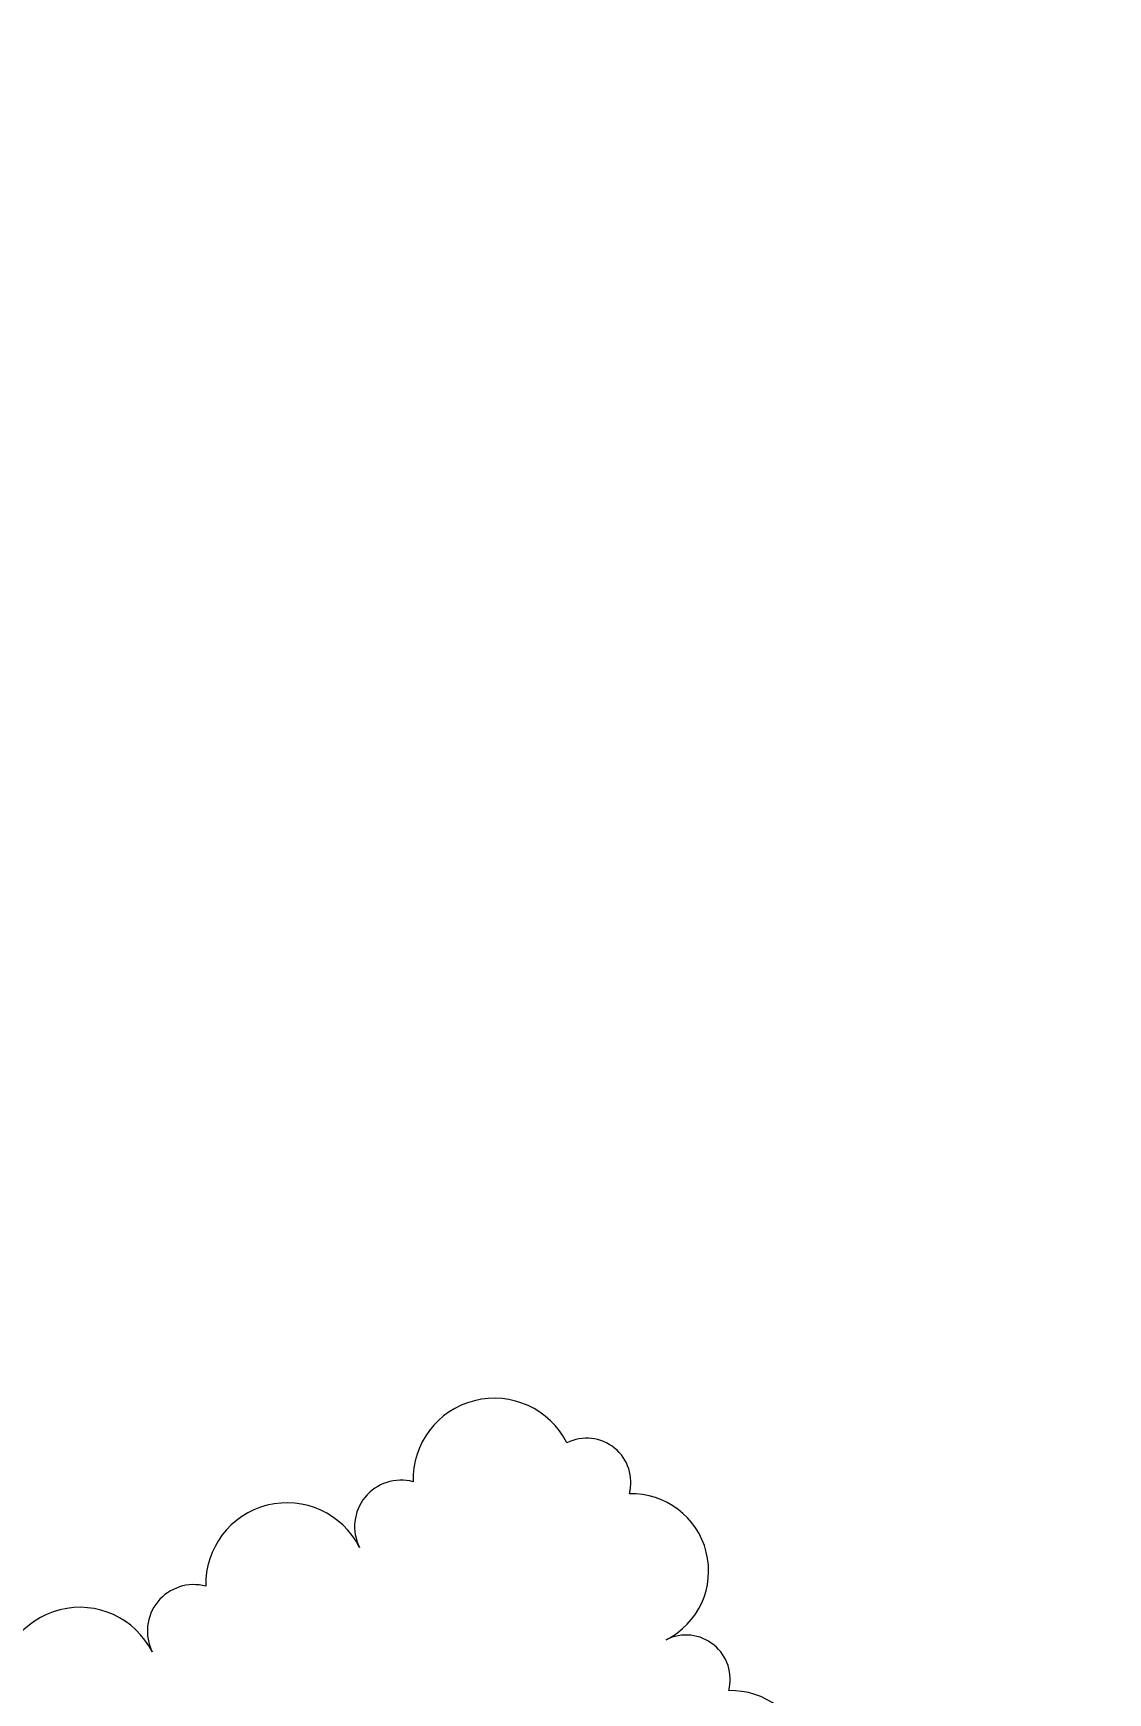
# Model space of a CAD drawing. Header units: metres. Extents: x 2682525 to 2683550, y 1250555 to 1251328.
# Drawn here: x 2683054.069 to 2683056.383, y 1250863.992 to 1250867.567 of the extents above; entities that cross this region are included whole.
import ezdxf

# ---------------------------------------------------------------- set-up
doc = ezdxf.new("R2010")
doc.units = ezdxf.units.M
doc.header["$PDMODE"] = 2
doc.header["$PDSIZE"] = -2
doc.linetypes.add('IMPORT-_22_ISO-02 Strichlinie', pattern=[38.09999999999999, 30.47999999999999, -7.619999999999998])
doc.linetypes.add('Verdeckt 0_75', pattern=[1.5, 0.75, -0.75])
for name, color, linetype, lineweight, true_color in [('2458 A U1_dwg-1', 9, 'Continuous', 18, 0x808080), ('_22_000 Linien-Oeffnungsflügel 0_10', 9, 'Continuous', 18, 0x808080), ('_22_200 Materialien-Beton', 9, 'Continuous', 18, 0x808080), ('_22_200 Materialien-Daemmung H', 9, 'Continuous', 18, 0x808080), ('_22_200 Materialien-Holzwerkstoffe', 9, 'Continuous', 18, 0x808080), ('_22_200 Materialien-Kalksandstein', 9, 'Continuous', 18, 0x808080), ('_22_300 Bauteile 3D-Treppe', 9, 'Continuous', 18, 0x808080), ('_22_300 Bauteile 3D-Tuer', 9, 'Continuous', 18, 0x808080), ('_22_300 Bauteile 3D-Wand Aussen', 9, 'Continuous', 18, 0x808080), ('_22_300 Bauteile 3D-Wand Innen', 9, 'Continuous', 18, 0x808080), ('_22_400 Ausbau 2D-Schutzraum-Tür', 9, 'IMPORT-_22_ISO-02 Strichlinie', 18, 0x808080), ('_22_800 Beschriftung-1_50-Vermassung', 9, 'Continuous', 18, 0x808080), ('_22_Keine', 9, 'Continuous', 18, 0x808080), ('A-DETL-____-MBND-1', 7, 'Continuous', 18, 0xbf6000), ('Bemassung', 9, 'Continuous', 18, 0x808080), ('G-____-REVC-OTLN-1', 1, 'Continuous', 18, 0xff0000)]:
    doc.layers.add(name, color=color, linetype=linetype, lineweight=lineweight, true_color=true_color)
for name, color, linetype, lineweight in [('A-____-____-DIMS', 7, 'Continuous', 9), ('A-DETL-____-MBND-2', 7, 'Verdeckt 0_75', 25), ('Bemassung-1', 7, 'Continuous', 18)]:
    doc.layers.add(name, color=color, linetype=linetype, lineweight=lineweight)
doc.styles.add('Arial_31', font='arial.ttf', dxfattribs={"width": 0.9, "height": 200})
doc.styles.add('ISOCP_2', font='isocp___.ttf', dxfattribs={"height": 125.8608217592593})
doc.styles.add('ISOCP_5', font='isocp___.ttf', dxfattribs={"height": 100.6886574074074})
doc.styles.add('ISOCP_7', font='isocp___.ttf', dxfattribs={"height": 151.0329861111111})
doc.dimstyles.new('2_0_mm_-_Arial', dxfattribs={"dimscale": 304.8, "dimtxt": 204.051879991394, "dimasz": 0.2460629921259842, "dimexe": 0.3280839895013123, "dimexo": 0.3280840109072179, "dimgap": 0.08202099737532807, "dimtad": 1, "dimdec": 1, "dimlfac": 0.001, "dimrnd": 0.09999999999999999, "dimzin": 0, "dimdsep": 46, "dimtxsty": 'Arial_31', "dimblk1": 'OBLIQUE', "dimblk2": 'OBLIQUE', "dimsah": 1, "dimcen": 0.09, "dimdle": 0.3280839895013123, "dimazin": 0, "dimtfac": 1, "dimtdec": 4, "dimtix": 1, "dimtmove": 0, "dimatfit": 3, "dimfxl": 1, "dimtvp": 1, "dimtfill": 1, "dimtolj": 1, "dimtzin": 0, "dimarcsym": 2})
doc.dimstyles.new('2_0_mm_-_Arial_1', dxfattribs={"dimscale": 304.8, "dimtxt": 204.051879991394, "dimasz": 0.2460629921259842, "dimexe": 0.3280839895013123, "dimexo": 0.3280840109072179, "dimgap": 0.08202099737532807, "dimtad": 1, "dimdec": 1, "dimlfac": 0.001, "dimrnd": 0.09999999999999999, "dimzin": 0, "dimdsep": 46, "dimtxsty": 'Arial_31', "dimblk1": 'OBLIQUE', "dimblk2": 'OBLIQUE', "dimsah": 1, "dimcen": 0.09, "dimdle": 0.3280839895013123, "dimazin": 0, "dimtfac": 1, "dimtdec": 4, "dimtix": 1, "dimtmove": 2, "dimatfit": 3, "dimfxl": 1, "dimtvp": 1, "dimtfill": 1, "dimtolj": 1, "dimtzin": 0, "dimarcsym": 2})
pattern_1 = [(18.233, (0, 0), (18.77292067800844, -56.98752011815572), []), (288.233, (0, 0), (63.31313485127099, 20.85671487326738), [])]
pattern_2 = [(0, (0, 0), (0, -50), [])]
pattern_3 = [(270, (0, 0), (-50, -3.061616997868383e-15), [])]
pattern_4 = [(288.233, (0, 0), (47.4896000984631, 15.64410056500704), [])]
pattern_5 = [(18.233, (0, 0), (93.86460339004219, -284.9376005907786), []), (18.233, (15.645, -47.492), (93.86460339004219, -284.9376005907786), []), (18.233, (-15.645, 47.492), (93.86460339004219, -284.9376005907786), [])]

# ---------------------------------------------------------------- blocks, each defined once
blk = doc.blocks.new('2458 A U1_dwg_VW_SLASH-9045574-U01 Bodenplatte')
at = {"layer": 'Bemassung'}
for p, q in [((-110377.3278718338, -15733.27376314986), (-110377.3278718338, -15521.03255221238)), ((-110353.1678238682, -15657.4338111156), (-110433.4544725906, -15577.14716239321))]:
    blk.add_line(p, q, dxfattribs=at)
blk = doc.blocks.new('2458 A U1_dwg_VW_SLASH-9045576-U01 Bodenplatte')
at = {"layer": 'Bemassung'}
for p, q in [((-110377.3278718338, -15723.2737631499), (-110377.3278718338, -15935.51497408738)), ((-110433.4544725906, -15767.14716239322), (-110353.1678238682, -15847.4338111156))]:
    blk.add_line(p, q, dxfattribs=at)
blk = doc.blocks.new('2458 A U1_dwg_VW_SLASH-9045577-U01 Bodenplatte')
at = {"layer": 'Bemassung'}
for p, q in [((-110377.3278718338, -15733.27376314986), (-110377.3278718338, -15521.03255221238)), ((-110353.1678238682, -15657.43381111559), (-110433.4544725906, -15577.14716239321))]:
    blk.add_line(p, q, dxfattribs=at)
blk = doc.blocks.new('2458 A U1_dwg_VW_SLASH-9045578-U01 Bodenplatte')
at = {"layer": 'Bemassung'}
for p, q in [((-110377.3278718337, -15973.06101422684), (-110377.3278718337, -16185.30222516432)), ((-110433.4544725906, -16016.93441347016), (-110353.1678238682, -16097.22106219252))]:
    blk.add_line(p, q, dxfattribs=at)
blk = doc.blocks.new('2458 A U1_dwg_VW_SLASH-9045579-U01 Bodenplatte')
at = {"layer": 'Bemassung'}
for p, q in [((-110377.3278718337, -15923.27376314986), (-110377.3278718337, -15711.03255221239)), ((-110353.1678238682, -15847.43381111558), (-110433.4544725906, -15767.14716239322))]:
    blk.add_line(p, q, dxfattribs=at)
blk = doc.blocks.new('2458 A U1_dwg_VW_SLASH-9045581-U01 Bodenplatte')
at = {"layer": 'Bemassung'}
for p, q in [((-110377.3278718337, -15973.06101422684), (-110377.3278718337, -16185.30222516432)), ((-110433.4544725906, -16016.93441347016), (-110353.1678238682, -16097.22106219252))]:
    blk.add_line(p, q, dxfattribs=at)
blk = doc.blocks.new('2458 A U1_dwg_VW_SLASH-9045674-U01 Bodenplatte')
at = {"layer": 'Bemassung'}
for p, q in [((-112368.0296645196, -16242.57786608082), (-112480.282866033, -16354.83106759418)), ((-112324.1562652764, -16298.7044668375), (-112536.3974762138, -16298.7044668375))]:
    blk.add_line(p, q, dxfattribs=at)
blk = doc.blocks.new('2458 A U1_dwg_VW_SLASH-9045676-U01 Bodenplatte')
at = {"layer": 'Bemassung'}
for p, q in [((-111348.0296645197, -16242.57786608081), (-111460.282866033, -16354.83106759417)), ((-111304.1562652764, -16298.70446683749), (-111516.3974762138, -16298.70446683749))]:
    blk.add_line(p, q, dxfattribs=at)
blk = doc.blocks.new('2458 A U1_dwg_VW_SLASH-9045677-U01 Bodenplatte')
at = {"layer": 'Bemassung'}
for p, q in [((-112480.282866033, -16354.83106759417), (-112368.0296645196, -16242.57786608081)), ((-112524.1562652763, -16298.70446683749), (-112311.9150543388, -16298.70446683749))]:
    blk.add_line(p, q, dxfattribs=at)
blk = doc.blocks.new('2458 A U1_dwg_VW_SLASH-9045678-U01 Bodenplatte')
at = {"layer": 'Bemassung'}
for p, q in [((-111300.3816675212, -16354.83106759419), (-111188.1284660078, -16242.57786608082)), ((-111344.2550667645, -16298.70446683751), (-111132.013855827, -16298.70446683751))]:
    blk.add_line(p, q, dxfattribs=at)
blk = doc.blocks.new('2458 A U1_dwg_VW_SLASH-9045679-U01 Bodenplatte')
at = {"layer": 'Bemassung'}
for p, q in [((-111348.0296645197, -16242.57786608082), (-111460.282866033, -16354.83106759419)), ((-111304.1562652764, -16298.70446683751), (-111516.3974762138, -16298.70446683751))]:
    blk.add_line(p, q, dxfattribs=at)
blk = doc.blocks.new('2458 A U1_dwg_VW_SLASH-9045680-U01 Bodenplatte')
at = {"layer": 'Bemassung'}
for p, q in [((-111110.3816675212, -16354.83106759417), (-110998.1284660078, -16242.57786608081)), ((-111154.2550667645, -16298.70446683749), (-110942.013855827, -16298.70446683749))]:
    blk.add_line(p, q, dxfattribs=at)
blk = doc.blocks.new('2458 A U1_dwg_VW_SLASH-9045681-U01 Bodenplatte')
at = {"layer": 'Bemassung'}
for p, q in [((-111188.1284660078, -16242.57786608081), (-111300.3816675212, -16354.83106759417)), ((-111144.2550667645, -16298.70446683749), (-111356.496277702, -16298.70446683749))]:
    blk.add_line(p, q, dxfattribs=at)
blk = doc.blocks.new('2458 A U1_dwg_VW_SLASH-9045682-U01 Bodenplatte')
at = {"layer": 'Bemassung'}
for p, q in [((-110860.3816672235, -16354.83106759417), (-110748.1284657101, -16242.57786608081)), ((-110904.2550664668, -16298.70446683749), (-110692.0138555293, -16298.70446683749))]:
    blk.add_line(p, q, dxfattribs=at)
blk = doc.blocks.new('2458 A U1_dwg_VW_SLASH-9045683-U01 Bodenplatte')
at = {"layer": 'Bemassung'}
for p, q in [((-110998.1284660078, -16242.57786608081), (-111110.3816675212, -16354.83106759417)), ((-110954.2550667645, -16298.70446683749), (-111166.496277702, -16298.70446683749))]:
    blk.add_line(p, q, dxfattribs=at)
blk = doc.blocks.new('2458 A U1_dwg_VW_SLASH-9045685-U01 Bodenplatte')
at = {"layer": 'Bemassung'}
for p, q in [((-110860.3816672235, -16354.83106759418), (-110748.1284657101, -16242.57786608082)), ((-110904.2550664668, -16298.7044668375), (-110692.0138555293, -16298.7044668375))]:
    blk.add_line(p, q, dxfattribs=at)
blk = doc.blocks.new('2458 A U1_dwg_VW_SLASH-9045721-U01 Bodenplatte')
at = {"layer": 'Bemassung'}
for p, q in [((-110613.7773701281, -15973.27376314992), (-110613.7773701281, -16185.51497408741)), ((-110669.9039708848, -16017.14716239322), (-110557.6507693714, -16129.40036390659))]:
    blk.add_line(p, q, dxfattribs=at)
blk = doc.blocks.new('2458 A U1_dwg_VW_SLASH-9045916-U01 Bodenplatte')
at = {"layer": 'Bemassung'}
for p, q in [((-110377.3278718338, -15733.27376314986), (-110377.3278718338, -15521.03255221238)), ((-110353.1678238682, -15657.4338111156), (-110433.4544725906, -15577.14716239321))]:
    blk.add_line(p, q, dxfattribs=at)
blk = doc.blocks.new('2458 A U1_dwg_VW_SLASH-9045918-U01 Bodenplatte')
at = {"layer": 'Bemassung'}
for p, q in [((-110377.3278718338, -15723.2737631499), (-110377.3278718338, -15935.51497408738)), ((-110433.4544725906, -15767.14716239322), (-110353.1678238682, -15847.4338111156))]:
    blk.add_line(p, q, dxfattribs=at)
blk = doc.blocks.new('2458 A U1_dwg_VW_SLASH-9045919-U01 Bodenplatte')
at = {"layer": 'Bemassung'}
for p, q in [((-110377.3278718338, -15733.27376314986), (-110377.3278718338, -15521.03255221238)), ((-110353.1678238682, -15657.43381111559), (-110433.4544725906, -15577.14716239321))]:
    blk.add_line(p, q, dxfattribs=at)
blk = doc.blocks.new('2458 A U1_dwg_VW_SLASH-9045920-U01 Bodenplatte')
at = {"layer": 'Bemassung'}
for p, q in [((-110377.3278718337, -15973.06101422684), (-110377.3278718337, -16185.30222516432)), ((-110433.4544725906, -16016.93441347016), (-110353.1678238682, -16097.22106219252))]:
    blk.add_line(p, q, dxfattribs=at)
blk = doc.blocks.new('2458 A U1_dwg_VW_SLASH-9045921-U01 Bodenplatte')
at = {"layer": 'Bemassung'}
for p, q in [((-110377.3278718337, -15923.27376314986), (-110377.3278718337, -15711.03255221239)), ((-110353.1678238682, -15847.43381111558), (-110433.4544725906, -15767.14716239322))]:
    blk.add_line(p, q, dxfattribs=at)
blk = doc.blocks.new('2458 A U1_dwg_VW_SLASH-9045923-U01 Bodenplatte')
at = {"layer": 'Bemassung'}
for p, q in [((-110377.3278718337, -15973.06101422684), (-110377.3278718337, -16185.30222516432)), ((-110433.4544725906, -16016.93441347016), (-110353.1678238682, -16097.22106219252))]:
    blk.add_line(p, q, dxfattribs=at)
blk = doc.blocks.new('2458 A U1_dwg_VW_SLASH-9046016-U01 Bodenplatte')
at = {"layer": 'Bemassung'}
for p, q in [((-112368.0296645196, -16242.57786608082), (-112480.282866033, -16354.83106759418)), ((-112324.1562652764, -16298.7044668375), (-112536.3974762138, -16298.7044668375))]:
    blk.add_line(p, q, dxfattribs=at)
blk = doc.blocks.new('2458 A U1_dwg_VW_SLASH-9046018-U01 Bodenplatte')
at = {"layer": 'Bemassung'}
for p, q in [((-111348.0296645197, -16242.57786608081), (-111460.282866033, -16354.83106759417)), ((-111304.1562652764, -16298.70446683749), (-111516.3974762138, -16298.70446683749))]:
    blk.add_line(p, q, dxfattribs=at)
blk = doc.blocks.new('2458 A U1_dwg_VW_SLASH-9046019-U01 Bodenplatte')
at = {"layer": 'Bemassung'}
for p, q in [((-112480.282866033, -16354.83106759417), (-112368.0296645196, -16242.57786608081)), ((-112524.1562652763, -16298.70446683749), (-112311.9150543388, -16298.70446683749))]:
    blk.add_line(p, q, dxfattribs=at)
blk = doc.blocks.new('2458 A U1_dwg_VW_SLASH-9046020-U01 Bodenplatte')
at = {"layer": 'Bemassung'}
for p, q in [((-111300.3816675212, -16354.83106759419), (-111188.1284660078, -16242.57786608082)), ((-111344.2550667645, -16298.70446683751), (-111132.013855827, -16298.70446683751))]:
    blk.add_line(p, q, dxfattribs=at)
blk = doc.blocks.new('2458 A U1_dwg_VW_SLASH-9046021-U01 Bodenplatte')
at = {"layer": 'Bemassung'}
for p, q in [((-111348.0296645197, -16242.57786608082), (-111460.282866033, -16354.83106759419)), ((-111304.1562652764, -16298.70446683751), (-111516.3974762138, -16298.70446683751))]:
    blk.add_line(p, q, dxfattribs=at)
blk = doc.blocks.new('2458 A U1_dwg_VW_SLASH-9046022-U01 Bodenplatte')
at = {"layer": 'Bemassung'}
for p, q in [((-111110.3816675212, -16354.83106759417), (-110998.1284660078, -16242.57786608081)), ((-111154.2550667645, -16298.70446683749), (-110942.013855827, -16298.70446683749))]:
    blk.add_line(p, q, dxfattribs=at)
blk = doc.blocks.new('2458 A U1_dwg_VW_SLASH-9046023-U01 Bodenplatte')
at = {"layer": 'Bemassung'}
for p, q in [((-111188.1284660078, -16242.57786608081), (-111300.3816675212, -16354.83106759417)), ((-111144.2550667645, -16298.70446683749), (-111356.496277702, -16298.70446683749))]:
    blk.add_line(p, q, dxfattribs=at)
blk = doc.blocks.new('2458 A U1_dwg_VW_SLASH-9046024-U01 Bodenplatte')
at = {"layer": 'Bemassung'}
for p, q in [((-110860.3816672235, -16354.83106759417), (-110748.1284657101, -16242.57786608081)), ((-110904.2550664668, -16298.70446683749), (-110692.0138555293, -16298.70446683749))]:
    blk.add_line(p, q, dxfattribs=at)
blk = doc.blocks.new('2458 A U1_dwg_VW_SLASH-9046025-U01 Bodenplatte')
at = {"layer": 'Bemassung'}
for p, q in [((-110998.1284660078, -16242.57786608081), (-111110.3816675212, -16354.83106759417)), ((-110954.2550667645, -16298.70446683749), (-111166.496277702, -16298.70446683749))]:
    blk.add_line(p, q, dxfattribs=at)
blk = doc.blocks.new('2458 A U1_dwg_VW_SLASH-9046027-U01 Bodenplatte')
at = {"layer": 'Bemassung'}
for p, q in [((-110860.3816672235, -16354.83106759418), (-110748.1284657101, -16242.57786608082)), ((-110904.2550664668, -16298.7044668375), (-110692.0138555293, -16298.7044668375))]:
    blk.add_line(p, q, dxfattribs=at)
blk = doc.blocks.new('2458 A U1_dwg_VW_SLASH-9046063-U01 Bodenplatte')
at = {"layer": 'Bemassung'}
for p, q in [((-110613.7773701281, -15973.27376314992), (-110613.7773701281, -16185.51497408741)), ((-110669.9039708848, -16017.14716239322), (-110557.6507693714, -16129.40036390659))]:
    blk.add_line(p, q, dxfattribs=at)
blk = doc.blocks.new('2458 A U1_dwg-9041719-U01 Bodenplatte')
at = {"layer": '_22_200 Materialien-Beton'}
h = blk.add_hatch(dxfattribs=at)
h.set_pattern_fill('FP_1', color=256, style=0, pattern_type=2)
h.set_pattern_definition(pattern_1)
h.paths.add_polyline_path([(-110804.2550666996, -20348.61881214601), (-110804.2550667635, -16073.2737631499), (-111054.2550667653, -15823.27376316451), (-111054.2550666882, -20348.61881214532)])
h = blk.add_hatch(dxfattribs=at)
h.set_pattern_fill('FP_1', color=256, style=0, pattern_type=2)
h.set_pattern_definition(pattern_1)
h.paths.add_polyline_path([(-110228.1678238682, -16073.2737631499), (-108674.2550664682, -16073.2737631499), (-108674.2550664682, -15823.27376314989), (-110228.1678238682, -15823.27376314991), (-110228.1678238682, -15898.57374392473)])
h.paths.add_polyline_path([(-110804.2550666883, -16073.2737631499), (-110353.1678238682, -16073.2737631499), (-110353.1678238682, -15823.27376314991), (-111054.2550667653, -15823.27376315252), (-110978.9550859917, -15898.57374392473)])
h = blk.add_hatch(dxfattribs=at)
h.set_pattern_fill('FP_1', color=256, style=0, pattern_type=2)
h.set_pattern_definition(pattern_1)
h.paths.add_polyline_path([(-110804.2550666996, -20348.61881214601), (-110804.2550667635, -16073.2737631499), (-111054.2550667653, -15823.27376316451), (-111054.2550666882, -20348.61881214532)])
h = blk.add_hatch(dxfattribs=at)
h.set_pattern_fill('FP_1', color=256, style=0, pattern_type=2)
h.set_pattern_definition(pattern_1)
h.paths.add_polyline_path([(-110353.1678238682, -16073.2737631499), (-110353.1678238682, -15823.27376314991), (-111054.2550667653, -15823.27376315252), (-110804.2550667635, -16073.2737631499)])
h.paths.add_polyline_path([(-110228.1678238682, -16073.2737631499), (-108674.2550664682, -16073.2737631499), (-108674.2550664682, -15823.27376314989), (-110228.1678238682, -15823.27376314991), (-110228.1678238682, -15898.57374392473)])
at = {"layer": '_22_200 Materialien-Daemmung H'}
h = blk.add_hatch(dxfattribs=at)
h.set_pattern_fill('FP_2', color=256, style=0, pattern_type=2)
h.set_pattern_definition(pattern_2)
h.paths.add_polyline_path([(-111244.2550666882, -20348.61881214601), (-111054.2550667265, -20348.61881214532), (-111054.2550667679, -15823.27376316451), (-111244.2550667712, -15633.2737631499), (-111244.2550666976, -19814.54720087164)])
h = blk.add_hatch(dxfattribs=at)
h.set_pattern_fill('FP_5', color=256, style=0, pattern_type=2)
h.set_pattern_definition(pattern_3)
h.paths.add_polyline_path([(-111054.2550667679, -15823.27376314991), (-110353.1678238682, -15823.27376314991), (-110353.1678238682, -15633.2737631499), (-111244.2550667712, -15633.2737631499)])
h.paths.add_polyline_path([(-110228.1678238682, -15823.27376314991), (-109024.2550660991, -15823.2737631499), (-109024.2550660991, -15633.2737631499), (-110228.1678238682, -15633.2737631499)])
h = blk.add_hatch(dxfattribs=at)
h.set_pattern_fill('FP_2', color=256, style=0, pattern_type=2)
h.set_pattern_definition(pattern_2)
h.paths.add_polyline_path([(-111244.2550666882, -20348.6188121531), (-111054.2550667265, -20348.61881214532), (-111054.2550667679, -15823.27376316451), (-111244.2550667712, -15633.2737631499), (-111244.2550666976, -19814.54720087164)])
h = blk.add_hatch(dxfattribs=at)
h.set_pattern_fill('FP_5', color=256, style=0, pattern_type=2)
h.set_pattern_definition(pattern_3)
h.paths.add_polyline_path([(-111054.2550667653, -15823.27376314991), (-110353.1678238682, -15823.27376314991), (-110353.1678238682, -15633.2737631499), (-111244.2550667712, -15633.2737631499)])
h.paths.add_polyline_path([(-110228.1678238682, -15823.27376314991), (-109024.2550660991, -15823.2737631499), (-109024.2550660991, -15633.2737631499), (-110228.1678238682, -15633.2737631499)])
at = {"layer": '_22_200 Materialien-Holzwerkstoffe'}
h = blk.add_hatch(dxfattribs=at)
h.set_pattern_fill('FP_3', color=256, style=0, pattern_type=2)
h.set_pattern_definition(pattern_5)
h.paths.add_polyline_path([(-112794.2550667902, -17223.27376310982), (-112794.2550667911, -17173.27376312163), (-112894.255066813, -17173.27376312336), (-112844.2550667617, -17223.27376310982)])
h = blk.add_hatch(dxfattribs=at)
h.set_pattern_fill('FP_3', color=256, style=0, pattern_type=2)
h.set_pattern_definition(pattern_5)
h.paths.add_polyline_path([(-112894.2550667617, -20348.61881217969), (-112844.2550667617, -20348.61881214601), (-112844.2550668247, -17223.27376310982), (-112894.2550668002, -17173.27376312163), (-112894.2550667913, -18509.22271522267)])
h = blk.add_hatch(dxfattribs=at)
h.set_pattern_fill('FP_3', color=256, style=0, pattern_type=2)
h.set_pattern_definition(pattern_5)
h.paths.add_polyline_path([(-112794.2550667902, -17223.27376310982), (-112794.2550667911, -17173.27376312163), (-112894.255066813, -17173.27376312336), (-112844.2550667617, -17223.27376310982)])
h = blk.add_hatch(dxfattribs=at)
h.set_pattern_fill('FP_3', color=256, style=0, pattern_type=2)
h.set_pattern_definition(pattern_5)
h.paths.add_polyline_path([(-112894.2550667617, -20348.61881217969), (-112844.2550667617, -20348.6188121789), (-112844.255066812, -17223.27376312251), (-112894.2550668129, -17173.27376310898), (-112894.2550667913, -18509.22271522267)])
h = blk.add_hatch(dxfattribs=at)
h.set_pattern_fill('FP_3', color=256, style=0, pattern_type=2)
h.set_pattern_definition(pattern_5)
h.paths.add_polyline_path([(-112044.2550667902, -17223.27376310841), (-111024.2550667868, -17223.27376309047), (-111024.2550667877, -17173.27376309047), (-112044.2550667911, -17173.2737631084)])
h = blk.add_hatch(dxfattribs=at)
h.set_pattern_fill('FP_3', color=256, style=0, pattern_type=2)
h.set_pattern_definition(pattern_5)
h.paths.add_polyline_path([(-112044.2550667902, -17223.27376310841), (-111024.2550667868, -17223.27376309047), (-111024.2550667877, -17173.27376309047), (-112044.2550667911, -17173.2737631084)])
at = {"layer": '_22_200 Materialien-Kalksandstein'}
h = blk.add_hatch(dxfattribs=at)
h.set_pattern_fill('FP_6', color=256, style=0, pattern_type=2)
h.set_pattern_definition(pattern_4)
h.paths.add_polyline_path([(-111404.1562652765, -15973.27376316452), (-111054.2550667679, -15973.27376316451), (-111054.2550667679, -15823.27376316451), (-111404.1562652765, -15823.27376316453), (-111404.1562652765, -15898.57374392473)])
h = blk.add_hatch(dxfattribs=at)
h.set_pattern_fill('FP_6', color=256, style=0, pattern_type=2)
h.set_pattern_definition(pattern_4)
h.paths.add_polyline_path([(-111404.1562652765, -15973.27376316452), (-111054.2550667653, -15973.27376316451), (-111054.2550667679, -15823.27376316451), (-111404.1562652765, -15823.27376316453), (-111404.1562652765, -15898.57374392473)])
at = {"layer": '_22_000 Linien-Oeffnungsflügel 0_10', "flags": 128}
for points in [[(-111427.1562652763, -16997.27376316451), (-111427.1562652763, -16023.27376316451)], [(-112944.2550667984, -17923.2737631098), (-112944.2550667984, -17173.2737631098)], [(-112794.2550667778, -17923.27376312158), (-112794.2550667778, -17173.27376312159)]]:
    blk.add_lwpolyline(points, close=True, dxfattribs=at)
at = {"layer": '_22_000 Linien-Oeffnungsflügel 0_10'}
for centre, radius, start, end in [((-111427.1562652764, -16023.27376316451), 974.000000000006, 180.000000000001, 270.0000000000006), ((-111427.1562652764, -16023.27376316451), 974.000000000006, 180.000000000001, 270.0000000000006), ((-112944.2550668105, -17173.2737631098), 750.0000000000059, 180.0000000009241, 270.0000000009238), ((-112944.2550668105, -17173.2737631098), 750.0000000000059, 180.0000000009241, 270.0000000009238), ((-112794.2550667909, -17173.27376312159), 750, 270.0000000010079, 0), ((-112794.2550667909, -17173.27376312159), 750, 270.0000000010079, 0)]:
    blk.add_arc(centre, radius, start, end, dxfattribs=at)
at = {"layer": '_22_200 Materialien-Beton', "flags": 128}
for points in [[(-110228.1678238682, -15823.2737631499), (-109024.2550660991, -15823.2737631499), (-109024.2550660991, -15633.2737631499), (-109024.2550660991, -15823.27376314989)], [(-110228.1678238682, -16073.2737631499), (-108674.2550664682, -16073.2737631499)]]:
    blk.add_lwpolyline(points, close=True, dxfattribs=at)
for points in [[(-111244.2550666882, -20348.61881215309), (-111054.2550666882, -20348.61881215309), (-111054.2550666882, -15823.2737631499), (-110353.1678238682, -15823.2737631499)], [(-110353.1678238682, -15823.27376314989), (-111054.2550667679, -15823.27376314989), (-111054.2550667679, -20348.61881215004), (-111244.2550666882, -20348.61881215004)], [(-110804.2550666997, -21348.25867719902), (-110804.2550666997, -20348.61881214598), (-110804.2550666997, -16073.2737631499), (-110353.1678238682, -16073.2737631499)], [(-110353.1678238682, -16073.2737631499), (-110804.2550667635, -16073.2737631499), (-110804.2550667635, -20348.61881214598), (-110804.2550667635, -21348.25867726286)]]:
    blk.add_lwpolyline(points, dxfattribs=at)
at = {"layer": '_22_200 Materialien-Daemmung H'}
for p, q in [((-111244.2550667712, -15633.2737631499), (-110353.1678238682, -15633.2737631499)), ((-111054.2550667679, -15823.27376314991), (-110353.1678238682, -15823.27376314991))]:
    blk.add_line(p, q, dxfattribs=at)
at = {"layer": '_22_200 Materialien-Daemmung H', "flags": 128}
for points in [[(-110353.1678238682, -15633.2737631499), (-111244.2550667712, -15633.2737631499), (-111244.2550667712, -20348.61881215309), (-111244.2550667712, -15633.2737631499)], [(-110353.1678238682, -15823.27376314991), (-111054.2550667679, -15823.27376314991), (-111054.2550667679, -20348.61881215004), (-111054.2550667679, -15823.2737631499)]]:
    blk.add_lwpolyline(points, dxfattribs=at)
blk.add_lwpolyline([(-110228.1678238682, -15823.27376314991), (-109024.2550660991, -15823.27376314991)], close=True, dxfattribs=at)
at = {"layer": '_22_200 Materialien-Holzwerkstoffe', "flags": 128}
for points in [[(-112944.2550668105, -17173.2737631098), (-112894.2550668128, -17173.2737631098), (-112794.2550667909, -17173.2737631098), (-112894.2550668128, -17173.2737631098)], [(-112044.2550667909, -17173.27376310839), (-111024.2550667876, -17173.27376310839)], [(-112894.2550667616, -20348.61881217966), (-112894.2550667616, -17223.27376310898), (-112944.2550668097, -17223.27376310898), (-112894.2550668119, -17223.27376310898)], [(-112844.2550667616, -20348.61881217888), (-112844.2550667616, -17223.27376312246), (-112794.25506679, -17223.27376312246), (-112844.2550668119, -17223.27376312246)], [(-112044.25506679, -17223.27376310839), (-111024.2550667867, -17223.27376310839)]]:
    blk.add_lwpolyline(points, close=True, dxfattribs=at)
at = {"layer": '_22_200 Materialien-Kalksandstein', "flags": 128}
for points in [[(-111404.1562652763, -15823.27376316451), (-111244.2550667678, -15823.27376316451)], [(-111244.2550667677, -15823.27376316449), (-111054.2550667678, -15823.27376316449), (-111054.2550667678, -15973.27376316451), (-111244.2550667651, -15973.27376316451), (-111404.1562652764, -15973.27376316451), (-111244.2550667651, -15973.27376316451), (-111054.2550667651, -15973.27376316451), (-111054.2550667651, -15823.27376316448)], [(-111404.1562652763, -15973.27376316451), (-111404.1562652763, -15823.27376316451)], [(-111364.1562652764, -15973.27376316451), (-111404.1562652763, -15973.27376316451)]]:
    blk.add_lwpolyline(points, close=True, dxfattribs=at)
at = {"layer": '_22_300 Bauteile 3D-Treppe'}
for p, q in [((-110804.2550664668, -17640.54649033758), (-110804.2550664668, -17919.63739942848)), ((-110804.2550664668, -17640.54649033758), (-110804.2550664668, -17919.63739942848)), ((-110804.255066467, -17640.5464903376), (-110353.1678238682, -17640.5464903376)), ((-110353.1678238682, -17640.5464903376), (-110804.255066467, -17640.5464903376)), ((-110804.2550664668, -17919.63739942848), (-110804.2550664668, -18198.7283085194)), ((-110804.2550664668, -17919.63739942848), (-110804.2550664668, -18198.7283085194)), ((-110804.255066467, -17919.6373994285), (-110353.1678238682, -17919.6373994285)), ((-110353.1678238682, -17919.6373994285), (-110804.255066467, -17919.6373994285))]:
    blk.add_line(p, q, dxfattribs=at)
at = {"layer": '_22_300 Bauteile 3D-Tuer', "flags": 128}
for points in [[(-111404.1562652763, -15823.27376316451), (-111444.1562652764, -15823.27376316451), (-111444.1562652764, -15973.27376316451), (-111427.1562652764, -15973.27376316451), (-111364.1562652764, -15973.27376316451), (-111404.1562652763, -15973.27376316451)], [(-111404.1562652763, -15823.27376316451), (-111444.1562652764, -15823.27376316451), (-111444.1562652764, -15973.27376316451), (-111427.1562652764, -15973.27376316451), (-111364.1562652764, -15973.27376316451), (-111404.1562652763, -15973.27376316451)], [(-112044.2550667909, -17173.27376310839), (-112044.2550667909, -17223.27376310839), (-112794.2550667901, -17223.27376310839), (-112794.2550667901, -17173.27376312159)], [(-112044.2550667909, -17173.27376310839), (-112044.2550667909, -17223.27376310839), (-112794.2550667901, -17223.27376310839), (-112794.2550667901, -17173.27376312159)], [(-112794.2550667909, -17173.27376312159), (-112044.2550667909, -17173.27376312159)], [(-112794.2550667901, -17223.27376312159), (-112044.2550667901, -17223.27376312159)]]:
    blk.add_lwpolyline(points, close=True, dxfattribs=at)
at = {"layer": '_22_300 Bauteile 3D-Wand Aussen', "flags": 128}
for points in [[(-112844.2550667617, -20348.61881217888), (-111244.2550666882, -20348.61881217888), (-111244.2550666882, -15633.2737631499), (-110353.1678238682, -15633.2737631499)], [(-110353.1678238682, -15633.27376314989), (-111244.2550667712, -15633.27376314989), (-111244.2550667712, -20348.61881215309), (-112844.2550667617, -20348.61881215309)], [(-110804.2550666997, -21348.25867719902), (-110804.2550666997, -20348.61881214601), (-110804.2550666997, -16073.2737631499), (-110353.1678238682, -16073.2737631499)], [(-110353.1678238682, -16073.2737631499), (-110804.2550667635, -16073.2737631499), (-110804.2550667635, -20348.61881214601), (-110804.2550667635, -21348.25867726285)]]:
    blk.add_lwpolyline(points, dxfattribs=at)
for points in [[(-111404.1562652763, -15823.27376316451), (-111244.2550667678, -15823.27376316451)], [(-111404.1562652764, -15973.2737631645), (-111244.2550667651, -15973.2737631645)], [(-110228.1678238682, -16073.2737631499), (-108674.2550664682, -16073.2737631499)]]:
    blk.add_lwpolyline(points, close=True, dxfattribs=at)
at = {"layer": '_22_300 Bauteile 3D-Wand Innen', "flags": 128}
for points in [[(-112944.2550668105, -17173.2737631098), (-112894.2550668128, -17173.2737631098), (-112794.2550667909, -17173.2737631098), (-112894.2550668128, -17173.2737631098)], [(-112794.2550667901, -17223.27376312159), (-112794.2550667901, -17173.27376312159), (-112794.2550667901, -17223.27376312159), (-112794.2550667901, -17173.27376312159)], [(-112044.2550667909, -17173.27376310839), (-111024.2550667876, -17173.27376310839)], [(-112044.2550667901, -17223.27376310839), (-112044.2550667901, -17173.27376310839), (-112044.2550667901, -17223.27376310839), (-112044.2550667901, -17173.27376310839)], [(-112894.2550667615, -20348.61881217967), (-112894.2550667615, -17223.27376310899), (-112944.2550668097, -17223.27376310899), (-112894.255066812, -17223.27376310899)], [(-112844.2550667616, -20348.61881217888), (-112844.2550667616, -17223.27376312246), (-112794.25506679, -17223.27376312246), (-112844.2550668119, -17223.27376312246)], [(-112044.25506679, -17223.27376310839), (-111024.2550667867, -17223.27376310839)]]:
    blk.add_lwpolyline(points, close=True, dxfattribs=at)
at = {"layer": '_22_400 Ausbau 2D-Schutzraum-Tür', "flags": 128}
blk.add_lwpolyline([(-110974.1562655252, -13749.10388706022), (-110974.1562655252, -15049.10388706022), (-112974.1562646314, -15049.10388706022), (-112974.1562646314, -13749.10388706032)], close=True, dxfattribs=at)
blk.add_lwpolyline([(-110974.1562655252, -13749.10388706022), (-110974.1562655252, -15049.10388706022), (-112974.1562646314, -15049.10388706022), (-112974.1562646314, -13749.10388706032)], close=True, dxfattribs=at)
at = {"layer": 'Bemassung'}
for p, q in [((-112861.9150543385, -15439.40167226242), (-110353.1678238682, -15439.40167226242)), ((-110477.3278718339, -15633.2737631499), (-110353.1678238682, -15633.2737631499)), ((-110353.1678238682, -15633.2737631499), (-110477.3278718339, -15633.2737631499)), ((-110713.7773701282, -16073.27376314992), (-110353.1678238682, -16073.27376314992)), ((-110353.1678238682, -16073.27376314992), (-110713.7773701282, -16073.27376314992)), ((-110613.7773701282, -16185.51497408743), (-110613.7773701282, -21158.73096119171)), ((-110613.7773701282, -21158.73096119171), (-110613.7773701282, -16185.51497408743)), ((-110692.0138555294, -16298.70446683752), (-110353.1678238682, -16298.70446683752))]:
    blk.add_line(p, q, dxfattribs=at)
at = {"layer": 'Bemassung', "flags": 128}
for points in [[(-110353.1678238682, -15439.40167226242), (-112861.9150543385, -15439.40167226242), (-112749.673843401, -15439.40167226242), (-112861.9150543385, -15439.40167226242)], [(-110353.1678238682, -16298.70446683752), (-110692.0138555294, -16298.70446683752), (-110579.7726445919, -16298.70446683752), (-110692.0138555294, -16298.70446683752)]]:
    blk.add_lwpolyline(points, dxfattribs=at)
for points in [[(-110377.3278718337, -15598.79134127488), (-110377.3278718337, -15711.03255221239)], [(-110353.1678238682, -15633.2737631499), (-110477.3278718339, -15633.2737631499)], [(-110377.3278718337, -15823.27376314988), (-110377.3278718337, -16073.06101422682), (-110377.3278718337, -15823.27376314988), (-110377.3278718337, -15633.27376314988)], [(-110477.3278718337, -15823.27376314988), (-110380.3278718336, -15823.27376314988), (-110477.3278718337, -15823.27376314988), (-110380.3278718336, -15823.27376314988)], [(-110377.3278718338, -16047.75618502488), (-110377.3278718338, -15935.51497408738)], [(-112424.1562652763, -16398.70446683747), (-112424.1562652763, -15976.27376316452), (-112424.1562652763, -16398.70446683747), (-112424.1562652763, -15976.27376316452)], [(-111404.1562652763, -16398.70446683748), (-111404.1562652763, -15976.2737631645), (-111404.1562652763, -16398.70446683747), (-111404.1562652763, -15976.2737631645)], [(-111244.2550667645, -16398.70446683747), (-111244.2550667645, -16008.24266279922), (-111244.2550667645, -16398.70446683748), (-111244.2550667645, -16008.24266279922)], [(-111054.2550667645, -16398.70446683747), (-111054.2550667645, -16008.24266279921), (-111054.2550667645, -16398.70446683747), (-111054.2550667645, -16008.24266279921)], [(-112613.9864591991, -16085.51497410201), (-112613.9864591991, -20236.37760124923), (-112613.9864591991, -16085.51497410201), (-112613.9864591991, -16197.75618503951)], [(-110804.2550664668, -16398.70446683748), (-110804.2550664668, -16076.27376306494), (-110804.2550664668, -16398.70446683747), (-110804.2550664668, -16076.27376306494)], [(-110477.3278718337, -16073.06101422682), (-110380.3278718337, -16073.06101422682), (-110477.3278718337, -16073.06101422682), (-110380.3278718337, -16073.06101422682)], [(-110228.1678238682, -16073.27376314992), (-109832.7514688248, -16073.27376314992)], [(-110377.3278718338, -21124.96330732637), (-110377.3278718338, -16185.30222516434), (-110377.3278718338, -16297.54343610183), (-110377.3278718338, -16185.30222516434)], [(-111628.6386871513, -16298.70446683751), (-111516.3974762138, -16298.70446683751), (-112311.9150543388, -16298.70446683751), (-111516.3974762138, -16298.70446683751)], [(-111468.7374886395, -16298.70446683749), (-111356.496277702, -16298.70446683749)], [(-111054.2550667645, -16298.70446683749), (-110804.2550664668, -16298.70446683749), (-111054.2550667645, -16298.70446683749), (-111244.2550667645, -16298.70446683749), (-111404.1562652763, -16298.70446683749), (-111244.2550667645, -16298.70446683749)], [(-111278.7374886395, -16298.70446683749), (-111166.496277702, -16298.70446683749)], [(-111019.7726448895, -16298.70446683751), (-111132.013855827, -16298.70446683751)], [(-110829.7726448895, -16298.70446683749), (-110942.013855827, -16298.70446683749)], [(-110228.1678238682, -16298.70446683752), (-108786.4962774057, -16298.70446683752)]]:
    blk.add_lwpolyline(points, close=True, dxfattribs=at)
for name in ['2458 A U1_dwg_VW_SLASH-9045574-U01 Bodenplatte', '2458 A U1_dwg_VW_SLASH-9045577-U01 Bodenplatte', '2458 A U1_dwg_VW_SLASH-9045916-U01 Bodenplatte', '2458 A U1_dwg_VW_SLASH-9045919-U01 Bodenplatte', '2458 A U1_dwg_VW_SLASH-9045579-U01 Bodenplatte', '2458 A U1_dwg_VW_SLASH-9045921-U01 Bodenplatte', '2458 A U1_dwg_VW_SLASH-9045576-U01 Bodenplatte', '2458 A U1_dwg_VW_SLASH-9045918-U01 Bodenplatte', '2458 A U1_dwg_VW_SLASH-9045721-U01 Bodenplatte', '2458 A U1_dwg_VW_SLASH-9046063-U01 Bodenplatte', '2458 A U1_dwg_VW_SLASH-9045578-U01 Bodenplatte', '2458 A U1_dwg_VW_SLASH-9045581-U01 Bodenplatte', '2458 A U1_dwg_VW_SLASH-9045920-U01 Bodenplatte', '2458 A U1_dwg_VW_SLASH-9045923-U01 Bodenplatte', '2458 A U1_dwg_VW_SLASH-9045674-U01 Bodenplatte', '2458 A U1_dwg_VW_SLASH-9046016-U01 Bodenplatte', '2458 A U1_dwg_VW_SLASH-9045677-U01 Bodenplatte', '2458 A U1_dwg_VW_SLASH-9046019-U01 Bodenplatte', '2458 A U1_dwg_VW_SLASH-9045676-U01 Bodenplatte', '2458 A U1_dwg_VW_SLASH-9045679-U01 Bodenplatte', '2458 A U1_dwg_VW_SLASH-9046018-U01 Bodenplatte', '2458 A U1_dwg_VW_SLASH-9046021-U01 Bodenplatte', '2458 A U1_dwg_VW_SLASH-9045681-U01 Bodenplatte', '2458 A U1_dwg_VW_SLASH-9046023-U01 Bodenplatte', '2458 A U1_dwg_VW_SLASH-9045678-U01 Bodenplatte', '2458 A U1_dwg_VW_SLASH-9046020-U01 Bodenplatte', '2458 A U1_dwg_VW_SLASH-9045683-U01 Bodenplatte', '2458 A U1_dwg_VW_SLASH-9046025-U01 Bodenplatte', '2458 A U1_dwg_VW_SLASH-9045680-U01 Bodenplatte', '2458 A U1_dwg_VW_SLASH-9046022-U01 Bodenplatte', '2458 A U1_dwg_VW_SLASH-9045682-U01 Bodenplatte', '2458 A U1_dwg_VW_SLASH-9045685-U01 Bodenplatte', '2458 A U1_dwg_VW_SLASH-9046024-U01 Bodenplatte', '2458 A U1_dwg_VW_SLASH-9046027-U01 Bodenplatte']:
    blk.add_blockref(name, (0, 0))
at = {"layer": '_22_800 Beschriftung-1_50-Vermassung', "insert": (-112058.9665809573, -16399.71845355445), "char_height": 125.8608217592593, "width": 389.1063829787234, "attachment_point": 1, "line_spacing_factor": 1.478621465017729, "style": 'ISOCP_2'}
blk.add_mtext('2.14', dxfattribs=at)
blk.add_mtext('2.14', dxfattribs=at)
at = {"layer": '_22_Keine', "attachment_point": 1, "line_spacing_factor": 1.478621465017729}
for s, insert, char_height, width, style in [('50.U109.02', (-110563.3737027483, -16566.85014072824), 151.0329861111111, 1238.281718281718, 'ISOCP_7'), ('50.U109.02', (-110563.3737027483, -16566.85014072824), 151.0329861111111, 1238.281718281718, 'ISOCP_7'), ('Treppenhaus', (-110559.3557720097, -16769.10409588772), 151.0329861111111, 1563.076923076923, 'ISOCP_7'), ('Treppenhaus', (-110559.3557720097, -16769.10409588772), 151.0329861111111, 1563.076923076923, 'ISOCP_7'), ('27.5m²', (-110560.4890345207, -17049.45014072819), 151.0329861111111, 791.6883116883117, 'ISOCP_7'), ('27.5m²', (-110560.4890345207, -17049.45014072819), 151.0329861111111, 791.6883116883117, 'ISOCP_7'), ('2.5/50.0401.31', (-112821.7653200202, -17314.46757666722), 100.6886574074074, 1123.291645082513, 'ISOCP_5'), ('2.5/50.0401.31', (-112821.7653200202, -17314.46757666722), 100.6886574074074, 1123.291645082513, 'ISOCP_5'), ('(5.0m²)', (-112824.7186708148, -17477.99069863824), 100.6886574074074, 541.3453711241027, 'ISOCP_5'), ('(5.0m²)', (-112824.7186708148, -17477.99069863824), 100.6886574074074, 541.3453711241027, 'ISOCP_5')]:
    blk.add_mtext(s, dxfattribs=dict(at, insert=insert, char_height=char_height, width=width, style=style))
at = {"layer": 'Bemassung-1', "char_height": 125.8608217592593, "attachment_point": 2, "line_spacing_factor": 1.478621465017729, "style": 'ISOCP_2'}
for s, insert, width in [('3.95', (-110999.2056656874, -15332.36839629469), 406.0240518038852), ('3.95', (-110999.2056656874, -15332.36839629469), 406.0240518038852), ('16', (-111370.9006018351, -16159.53223023267), 203.0120259019426), ('16', (-111370.9006018351, -16159.53223023267), 203.0120259019426), ('1.02', (-111914.1562652763, -16191.67119086977), 372.1887141535614), ('1.02', (-111914.1562652763, -16191.67119086977), 372.1887141535614), ('19', (-111149.2550667645, -16191.67119086977), 203.0120259019426), ('19', (-111149.2550667645, -16191.67119086977), 203.0120259019426), ('25', (-110929.2550666156, -16191.67119086977), 236.8473635522664), ('25', (-110929.2550666156, -16191.67119086977), 236.8473635522664), ('2.13', (-109739.2550664675, -16173.54898236632), 372.1887141535614), ('2.13', (-109739.2550664675, -16173.54898236632), 372.1887141535614)]:
    blk.add_mtext(s, dxfattribs=dict(at, insert=insert, width=width))
at = {"layer": 'Bemassung-1', "char_height": 125.8608217592593, "attachment_point": 2, "rotation": 90, "line_spacing_factor": 1.478621465017729, "style": 'ISOCP_2'}
for s, insert, width in [('19', (-110484.3611478014, -15728.27376314984), 203.0120259019426), ('19', (-110484.3611478014, -15728.27376314984), 203.0120259019426), ('25', (-110484.3611478014, -15948.16738868832), 236.8473635522664), ('25', (-110484.3611478014, -15948.16738868832), 236.8473635522664)]:
    blk.add_mtext(s, dxfattribs=dict(at, insert=insert, width=width))
blk = doc.blocks.new('_Oblique')
at = {"color": 0, "linetype": 'ByBlock', "lineweight": -2}
blk.add_line((-0.5, -0.5), (0.5, 0.5), dxfattribs=at)
blk = doc.blocks.new('*D1807')
at = {"layer": 'A-____-____-DIMS', "color": 0, "lineweight": -2, "transparency": 16777216}
for p, q in [((2683068.897622096, 1250867.009540824), (2683135.861756529, 1250900.785341326)), ((2683053.688199543, 1250859.338114525), (2683068.897622096, 1250867.009540824)), ((2683053.688199543, 1250859.338114525), (2682986.72406511, 1250825.562314023)), ((2683113.74310552, 1250778.098576879), (2683113.932022766, 1250777.724028246)), ((2683098.698719751, 1250770.099947516), (2683098.722600213, 1250770.052601948))]:
    blk.add_line(p, q, dxfattribs=at)
at = {"layer": 'A-____-____-DIMS', "color": 0, "lineweight": -2, "transparency": 16777216, "xscale": 74.99999999999999, "yscale": 74.99999999999999, "zscale": 74.99999999999999}
for p, rotation in [((2683068.897622096, 1250867.009540824), 206.7657572042305), ((2683053.688199543, 1250859.338114525), 26.76575720423048)]:
    blk.add_blockref('_Oblique', p, dxfattribs=dict(at, rotation=rotation))
at = {"layer": 'A-____-____-DIMS', "color": 0, "transparency": 16777216, "insert": (2683004.047613651, 1250976.668747653), "char_height": 200, "width": 911.641014607705, "attachment_point": 5, "rotation": 26.76575720423047, "style": 'Arial_31', "bg_fill": 3, "box_fill_scale": 1.1, "bg_fill_color": 256, "bg_fill_true_color": 13158600, "bg_fill_transparency": 0}
blk.add_mtext('\\A1;0.0', dxfattribs=at)
at = {"layer": 'Defpoints', "color": 0, "transparency": 16777216}
for p in [(2683068.708701911, 1250867.384095282), (2683068.897622096, 1250867.009540824), (2683053.664316143, 1250859.385465919)]:
    blk.add_point(p, dxfattribs=at)
blk = doc.blocks.new('*D1808')
at = {"layer": 'A-____-____-DIMS', "color": 0, "lineweight": -2, "transparency": 16777216}
for p, q in [((2683101.306229421, 1250883.356000871), (2683168.270363854, 1250917.131801374)), ((2683068.897622741, 1250867.009539544), (2683001.933488308, 1250833.233739042)), ((2683146.196746825, 1250794.355752247), (2683146.340630091, 1250794.070488293)), ((2683113.74310552, 1250778.098576879), (2683113.932023411, 1250777.724026967))]:
    blk.add_line(p, q, dxfattribs=at)
at = {"layer": 'A-____-____-DIMS', "color": 0, "transparency": 16777216, "insert": (2682617.72699169, 1250788.948338999), "char_height": 200, "width": 911.641014607705, "attachment_point": 1, "rotation": 26.76575720423047, "line_spacing_factor": 0.9417779076525878, "style": 'Arial_31', "bg_fill": 3, "box_fill_scale": 1.1, "bg_fill_color": 256, "bg_fill_true_color": 13158600, "bg_fill_transparency": 0}
blk.add_mtext('\\A1;0.0', dxfattribs=at)
at = {"layer": 'A-____-____-DIMS', "color": 0, "lineweight": -2, "transparency": 16777216}
blk.add_line((2683068.897622741, 1250867.009539544), (2683101.306229421, 1250883.356000871), dxfattribs=at)
at = {"layer": 'Defpoints', "color": 0, "transparency": 16777216}
for p in [(2683101.162343216, 1250883.641270651), (2683101.306229421, 1250883.356000871), (2683068.708701911, 1250867.384095282)]:
    blk.add_point(p, dxfattribs=at)
at = {"layer": 'A-____-____-DIMS', "color": 0, "lineweight": -2, "transparency": 16777216, "xscale": 74.99999999999999, "yscale": 74.99999999999999, "zscale": 74.99999999999999}
for p, rotation in [((2683101.306229421, 1250883.356000871), 206.7657572042305), ((2683068.897622741, 1250867.009539544), 26.76575720423048)]:
    blk.add_blockref('_Oblique', p, dxfattribs=dict(at, rotation=rotation))
blk = doc.blocks.new('*D1809')
at = {"layer": 'A-____-____-DIMS', "color": 0, "lineweight": -2, "transparency": 16777216}
for p, q in [((2683132.910514814, 1250899.296771893), (2683199.874649247, 1250933.072572396)), ((2683101.30623005, 1250883.355999624), (2683132.910514814, 1250899.296771893)), ((2683101.30623005, 1250883.355999624), (2683034.342095617, 1250849.580199121)), ((2683177.801724807, 1250810.295150137), (2683177.944915484, 1250810.011259315)), ((2683146.196746825, 1250794.355752247), (2683146.34063072, 1250794.070487046))]:
    blk.add_line(p, q, dxfattribs=at)
at = {"layer": 'A-____-____-DIMS', "color": 0, "lineweight": -2, "transparency": 16777216, "xscale": 74.99999999999999, "yscale": 74.99999999999999, "zscale": 74.99999999999999}
for p, rotation in [((2683132.910514814, 1250899.296771893), 206.7657572042305), ((2683101.30623005, 1250883.355999624), 26.76575720423048)]:
    blk.add_blockref('_Oblique', p, dxfattribs=dict(at, rotation=rotation))
at = {"layer": 'A-____-____-DIMS', "color": 0, "transparency": 16777216, "insert": (2683059.863075263, 1251004.821305737), "char_height": 200, "width": 911.641014607705, "attachment_point": 5, "rotation": 26.76575720423047, "style": 'Arial_31', "bg_fill": 3, "box_fill_scale": 1.1, "bg_fill_color": 256, "bg_fill_true_color": 13158600, "bg_fill_transparency": 0}
blk.add_mtext('\\A1;0.0', dxfattribs=at)
at = {"layer": 'Defpoints', "color": 0, "transparency": 16777216}
for p in [(2683132.767321199, 1250899.58066854), (2683132.910514814, 1250899.296771893), (2683101.162343216, 1250883.641270651)]:
    blk.add_point(p, dxfattribs=at)
blk = doc.blocks.new('Family - ___-9052579-U01 Bodenplatte')
at = {"layer": 'G-____-REVC-OTLN-1'}
for centre, radius, start, end in [((-113265.8766791546, -18107.97989206457), 175, 0, 154.7912347032413), ((-112765.8766791546, -18107.97989206457), 175, 0, 154.7912347032403), ((-112265.8766791546, -18107.97989206457), 174.9999999999854, 0, 154.7912347032431), ((-112990.8766791546, -18107.97989206457), 99.99999999999551, 48.1896851042186, 180), ((-112490.8766791546, -18107.97989206457), 99.99999999999665, 48.18968510422444, 180), ((-112090.8766791546, -18202.97989206457), 95.00000000001161, 318.1896851042206, 90), ((-112090.8766791546, -18416.72989206457), 166.2500000000146, 269.9999999999996, 64.7912347032416), ((-112090.8766791546, -18677.97989206457), 95.00000000001161, 318.1896851042206, 90), ((-112090.8766791546, -18891.72989206457), 166.2500000000146, 269.9999999999996, 64.7912347032416)]:
    blk.add_arc(centre, radius, start, end, dxfattribs=at)

msp = doc.modelspace()

# ---------------------------------------------------------------- hatches: boundary and pattern name
at = {"layer": 'A-DETL-____-MBND-1'}
for points in [[(2683057.959661971, 1250863.092491619), (2683058.008269242, 1250863.117743175), (2683058.014902601, 1250863.121753963), (2683054.95609626, 1250869.186165051), (2683054.951706493, 1250869.183425153), (2683054.934596231, 1250869.174223253), (2683054.900855632, 1250869.156902707), (2683057.888161639, 1250863.234248684)], [(2683057.959661971, 1250863.092491619), (2683054.900855632, 1250869.156902707), (2683054.85224702, 1250869.133085047), (2683054.844566829, 1250869.129718598), (2683057.903463162, 1250863.065515794), (2683057.908425929, 1250863.067504043), (2683057.926326157, 1250863.075967362), (2683057.958951513, 1250863.092135616)]]:
    msp.add_hatch(color=256, dxfattribs=at).paths.add_polyline_path(points)

# ---------------------------------------------------------------- linework, layer by layer
at = {"layer": 'A-DETL-____-MBND-2'}
for p, q in [((2683054.900292814, 1250869.158018552), (2683057.959099154, 1250863.093607465)), ((2683054.900292814, 1250869.158018552), (2683057.959099154, 1250863.093607465)), ((2683058.014902601, 1250863.121753963), (2683054.95609626, 1250869.186165051)), ((2683054.844489368, 1250869.129872054), (2683057.903295707, 1250863.065460966))]:
    msp.add_line(p, q, dxfattribs=at)

# ---------------------------------------------------------------- block references
at = {"layer": '2458 A U1_dwg-1', "xscale": 0.001, "yscale": 0.001, "zscale": 0.001, "rotation": 26.76575494316579}
msp.add_blockref('2458 A U1_dwg-9041719-U01 Bodenplatte', (2683147.144467305, 1250931.177239274), dxfattribs=at)

# ---------------------------------------------------------------- next in the draw order: dimensions: what is measured, and where the dimension line sits
at = {"layer": 'A-____-____-DIMS'}
dim = msp.add_linear_dim(base=(2683068.897622096, 1250867.009540824), p1=(2683053.664316142, 1250859.385465919), p2=(2683068.708701911, 1250867.384095282), angle=26.76575720423047, dimstyle='2_0_mm_-_Arial', override={"dimpost": '<>', "dimfxl": 17038.5332360565}, dxfattribs=at)
dim.commit()
dim.dimension.update_dxf_attribs({"geometry": '*D1807', "text_midpoint": (2683004.047613651, 1250976.668747653)})

# ---------------------------------------------------------------- next in the draw order: dimensions: what is measured, and where the dimension line sits
dim = msp.add_linear_dim(base=(2683101.306229421, 1250883.356000871), p1=(2683068.708701911, 1250867.384095282), p2=(2683101.162343216, 1250883.641270651), angle=26.76575720423047, dimstyle='2_0_mm_-_Arial_1', override={"dimpost": '<>', "dimfxl": 36297.85923366722}, dxfattribs=at)
dim.commit()
dim.dimension.update_dxf_attribs({"geometry": '*D1808', "text_midpoint": (2683084.754535631, 1250875.177022492), "dimtype": 160})

# ---------------------------------------------------------------- next in the draw order: dimensions: what is measured, and where the dimension line sits
dim = msp.add_linear_dim(base=(2683132.910514814, 1250899.296771893), p1=(2683101.162343216, 1250883.641270651), p2=(2683132.767321198, 1250899.58066854), angle=26.76575720423047, dimstyle='2_0_mm_-_Arial', override={"dimpost": '<>', "dimfxl": 35396.87893486193}, dxfattribs=at)
dim.commit()
dim.dimension.update_dxf_attribs({"geometry": '*D1809', "text_midpoint": (2683059.863075263, 1251004.821305737)})

# ---------------------------------------------------------------- next in the draw order: block references
at = {"layer": 'G-____-REVC-OTLN-1', "xscale": 0.001, "yscale": 0.001, "zscale": 0.001, "rotation": 26.76575494316579}
msp.add_blockref('Family - ___-9052579-U01 Bodenplatte', (2683147.144467305, 1250931.177239274), dxfattribs=at)

doc.saveas('drawing.dxf')
